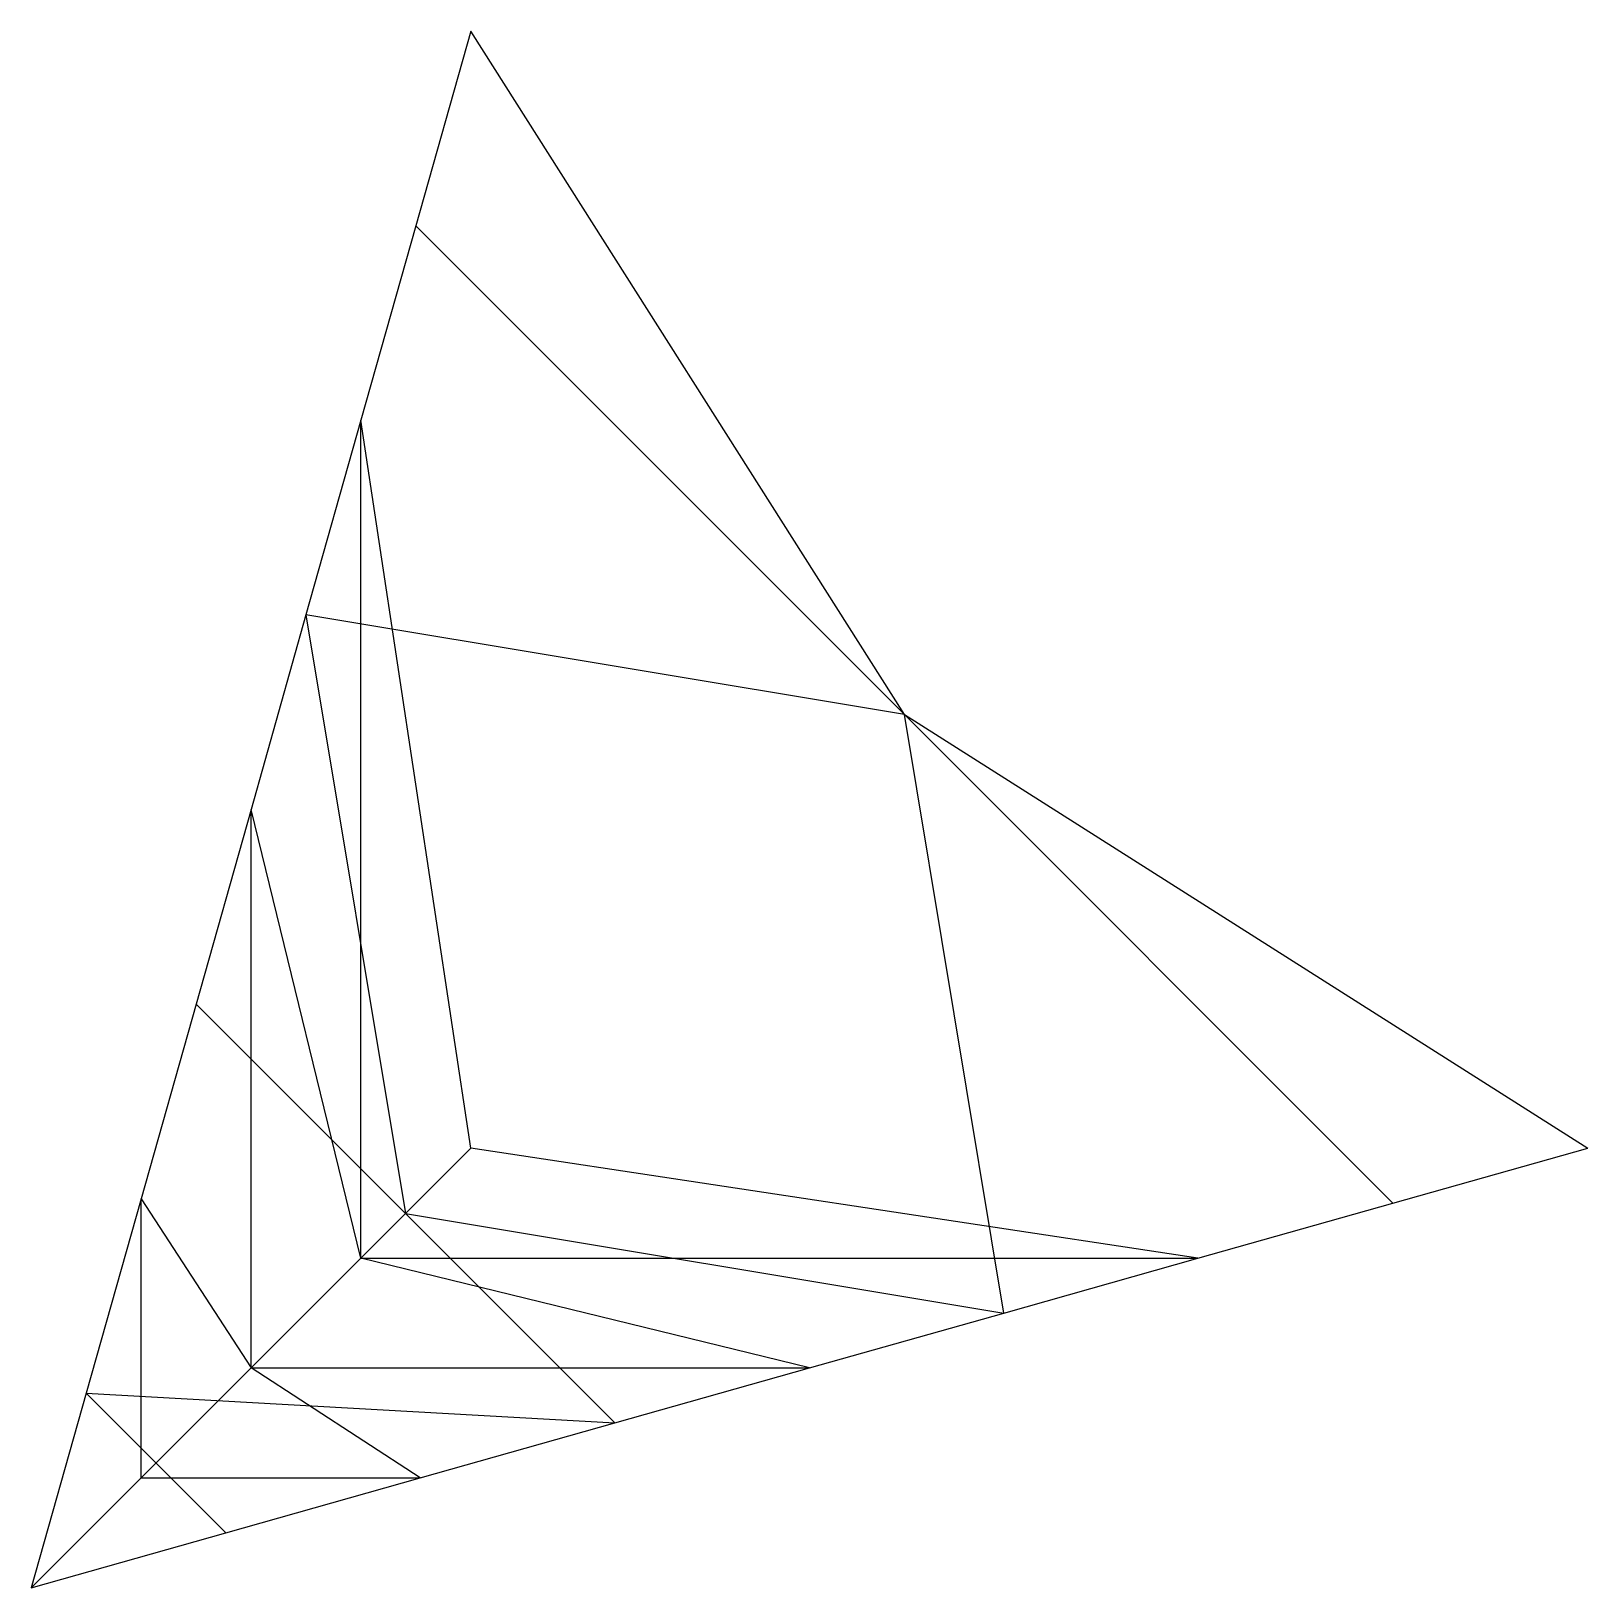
# Model space of a CAD drawing. Header units: metres. Extents: x 2277.17 to 2279.54, y 1395.28 to 1397.65.
import ezdxf

# ---------------------------------------------------------------- set-up
doc = ezdxf.new("R2010")
doc.units = ezdxf.units.M
doc.layers.add('Pés - Diagonais Verticais', color=94, linetype='Continuous')
doc.layers.add('Pés - Montantes', color=110, linetype='Continuous')

msp = doc.modelspace()

# ---------------------------------------------------------------- linework, layer by layer
at = {"layer": 'Pés - Diagonais Verticais'}
for p, q in [((2278.5, 1396.6119, 5.2492), (2277.8402, 1397.6519, 6)), ((2277.7565, 1397.3557, 5.25), (2278.5, 1396.6119, 5.2492)), ((2277.6729, 1395.7846, 4.5), (2277.6729, 1397.0596, 4.5)), ((2277.8402, 1395.9519, 6), (2277.6729, 1397.0596, 4.5)), ((2278.5, 1396.6119, 5.2492), (2277.5892, 1396.7634, 3.75)), ((2277.5892, 1396.7634, 3.75), (2277.7407, 1395.8523, 2.25)), ((2278.5, 1396.6119, 5.2492), (2279.5402, 1395.9519, 6)), ((2278.6511, 1395.7007, 3.7483), (2278.5, 1396.6119, 5.2492)), ((2278.5, 1396.6119, 5.2492), (2279.2434, 1395.868, 5.2483)), ((2277.5056, 1395.6173, 3), (2277.5056, 1396.4673, 3)), ((2277.6729, 1395.7846, 4.5), (2277.5056, 1396.4673, 3)), ((2277.4219, 1396.1711, 2.25), (2277.7407, 1395.8523, 2.25)), ((2278.9466, 1395.7842, 4.4966), (2277.8402, 1395.9519, 6)), ((2277.3383, 1395.4499, 1.5), (2277.3383, 1395.8749, 1.5)), ((2277.3383, 1395.8749, 1.5), (2277.5056, 1395.6173, 3)), ((2277.7407, 1395.8523, 2.25), (2278.6511, 1395.7007, 3.7483)), ((2277.7407, 1395.8523, 2.25), (2278.0594, 1395.5336, 2.25)), ((2277.6729, 1395.7846, 4.5), (2278.9466, 1395.7842, 4.4966)), ((2278.3556, 1395.6173, 3), (2277.6729, 1395.7846, 4.5)), ((2277.5056, 1395.6173, 3), (2278.3556, 1395.6173, 3)), ((2277.7633, 1395.4499, 1.5), (2277.5056, 1395.6173, 3)), ((2277.4671, 1395.3663, 0.75), (2277.2546, 1395.5788, 0.75)), ((2277.2546, 1395.5788, 0.75), (2278.0594, 1395.5336, 2.25)), ((2277.3383, 1395.4499, 1.5), (2277.7633, 1395.4499, 1.5))]:
    msp.add_line(p, q, dxfattribs=at)
at = {"layer": 'Pés - Montantes'}
for p, q in [((2277.8402, 1397.6519, 6), (2277.7565, 1397.3557, 5.25)), ((2277.7565, 1397.3557, 5.25), (2277.6729, 1397.0596, 4.5)), ((2277.6729, 1397.0596, 4.5), (2277.5892, 1396.7634, 3.75)), ((2277.5892, 1396.7634, 3.75), (2277.5056, 1396.4673, 3)), ((2277.5056, 1396.4673, 3), (2277.4219, 1396.1711, 2.25)), ((2277.4219, 1396.1711, 2.25), (2277.3383, 1395.8749, 1.5)), ((2277.8402, 1395.9519, 6), (2277.6729, 1395.7846, 4.5)), ((2279.2434, 1395.868, 5.2483), (2279.5402, 1395.9519, 6)), ((2277.3383, 1395.8749, 1.5), (2277.2546, 1395.5788, 0.75)), ((2278.9466, 1395.7842, 4.4966), (2279.2434, 1395.868, 5.2483)), ((2277.6729, 1395.7846, 4.5), (2277.5056, 1395.6173, 3)), ((2278.6511, 1395.7007, 3.7483), (2278.9466, 1395.7842, 4.4966)), ((2278.3556, 1395.6173, 3), (2278.6511, 1395.7007, 3.7483)), ((2277.5056, 1395.6173, 3), (2277.3383, 1395.4499, 1.5)), ((2278.0594, 1395.5336, 2.25), (2278.3556, 1395.6173, 3)), ((2277.2546, 1395.5788, 0.75), (2277.171, 1395.2826)), ((2277.7633, 1395.4499, 1.5), (2278.0594, 1395.5336, 2.25)), ((2277.3383, 1395.4499, 1.5), (2277.171, 1395.2826)), ((2277.4671, 1395.3663, 0.75), (2277.7633, 1395.4499, 1.5)), ((2277.171, 1395.2826), (2277.4671, 1395.3663, 0.75))]:
    msp.add_line(p, q, dxfattribs=at)

doc.saveas('drawing.dxf')
